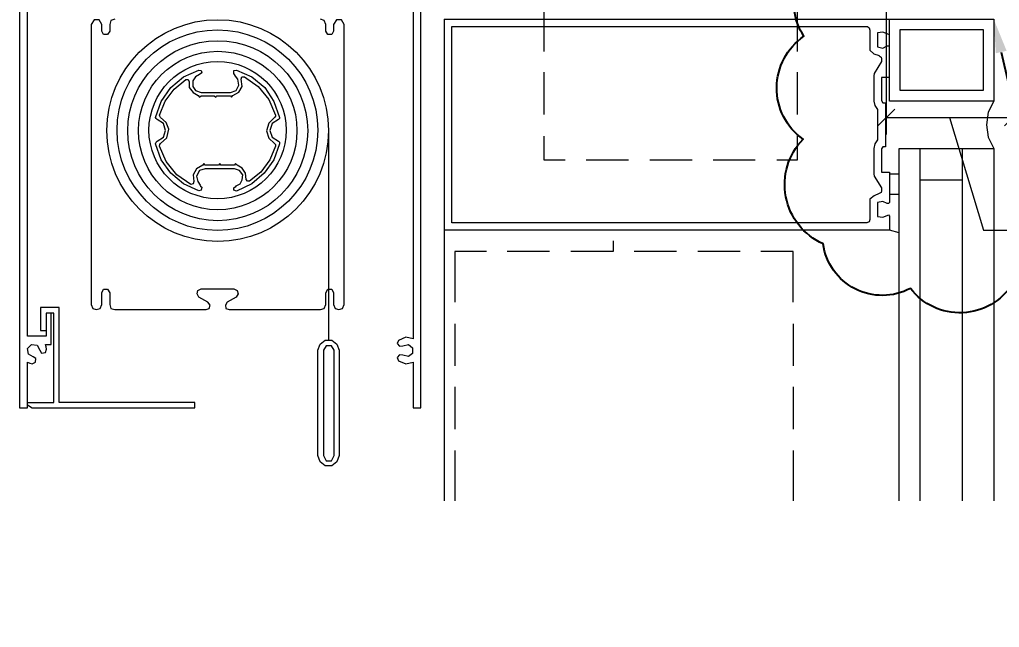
# Model space of a CAD drawing. Header units: inches. Extents: x -257 to 21868, y -296 to 108.
# Drawn here: x 294.09 to 305.77, y 15.06 to 22.31 of the extents above; entities that cross this region are included whole.
import ezdxf
from ezdxf import colors
from ezdxf.entities.mleader import LeaderData, LeaderLine
from ezdxf.math import Vec2, Vec3

# ---------------------------------------------------------------- set-up
doc = ezdxf.new("R2010")
doc.units = ezdxf.units.IN
doc.header["$MEASUREMENT"] = 0
doc.layers.get('Defpoints').update_dxf_attribs({"color": 3})
for name, color, linetype, lineweight in [('NSE-By_Others', 8, 'Continuous', 0), ('NSE-Call-Outs', 171, 'Continuous', 13), ('NSE-Dimensions', 51, 'Continuous', 13)]:
    doc.layers.add(name, color=color, linetype=linetype, lineweight=lineweight)
doc.styles.add('004 - NSSM - Standard', font='arial.ttf', dxfattribs={"height": 0.4})
doc.dimstyles.new('004 - NSSM - Standard', dxfattribs={"dimtxt": 0.4, "dimasz": 0.2, "dimexe": 0.2, "dimexo": 0.2, "dimgap": 0.2, "dimtad": 0, "dimdec": 4, "dimzin": 3, "dimdsep": 46, "dimlunit": 4, "dimtxsty": '004 - NSSM - Standard', "dimblk": 'OBLIQUE', "dimcen": 0.2, "dimclrd": 256, "dimclre": 256, "dimclrt": 256, "dimadec": 0, "dimazin": 0, "dimtfac": 0.7, "dimtdec": 4, "dimtmove": 1, "dimatfit": 2, "dimfxl": 1, "dimtfill": 1, "dimtfillclr": 11, "dimfrac": 1, "dimtolj": 1, "dimtzin": 0, "dimlwd": 0, "dimlwe": 0, "dimarcsym": 0})

# ---------------------------------------------------------------- blocks, each defined once
blk = doc.blocks.new('_Oblique')
at = {"color": 0, "linetype": 'ByBlock', "lineweight": -2}
blk.add_line((-0.5, -0.5), (0.5, 0.5), dxfattribs=at)
blk = doc.blocks.new('*D109')
at = {"layer": 'Defpoints', "color": 0, "transparency": 16777216}
for p in [(304.422, 22.818), (305.932, 22.818), (305.932, 21.143)]:
    blk.add_point(p, dxfattribs=at)
at = {"layer": 'NSE-Dimensions', "lineweight": 0, "transparency": 16777216}
for p, q in [((304.422, 22.618), (304.422, 20.943)), ((305.932, 22.618), (305.932, 20.943)), ((304.422, 21.143), (305.932, 21.143)), ((305.177, 21.143), (305.58, 19.799)), ((305.58, 19.799), (305.98, 19.799))]:
    blk.add_line(p, q, dxfattribs=at)
at = {"layer": 'NSE-Dimensions', "lineweight": 0, "transparency": 16777216, "xscale": 0.2, "yscale": 0.2, "zscale": 0.2, "rotation": 180}
blk.add_blockref('_Oblique', (304.422, 21.143), dxfattribs=at)
at = {"layer": 'NSE-Dimensions', "lineweight": 0, "transparency": 16777216, "xscale": 0.2, "yscale": 0.2, "zscale": 0.2}
blk.add_blockref('_Oblique', (305.932, 21.143), dxfattribs=at)
at = {"layer": 'NSE-Dimensions', "transparency": 16777216, "insert": (306.591, 19.799), "char_height": 0.4, "attachment_point": 5, "style": '004 - NSSM - Standard', "bg_fill": 3, "box_fill_scale": 1.25, "bg_fill_color": 256, "bg_fill_true_color": 13158600, "bg_fill_transparency": 0}
blk.add_mtext('\\A1;1{\\H0.7x;\\S1#2;}"', dxfattribs=at)

msp = doc.modelspace()

# ---------------------------------------------------------------- linework, layer by layer
at = {"layer": 'NSE-By_Others'}
for p, q in [((299.15073, 22.31442), (299.15073, 16.57521)), ((304.57397, 16.57521), (304.57397, 20.77546))]:
    msp.add_line(p, q, dxfattribs=at)
for points in [[(294.0902, 22.72436), (294.0902, 17.68403), (294.18429, 17.68403), (294.18429, 18.22834), (294.21118, 18.21496), (294.23808, 18.20826), (294.27838, 18.22834), (294.28507, 18.26875), (294.25148, 18.28884), (294.1978, 18.32243), (294.18429, 18.38973), (294.23139, 18.43672), (294.29858, 18.43002), (294.33217, 18.36953), (294.35226, 18.33594), (294.39936, 18.34263), (294.41286, 18.38292), (294.40606, 18.40982), (294.39936, 18.43672), (294.46654, 18.43672), (294.46654, 18.81306)], [(298.78108, 22.4152), (298.78108, 18.5039), (298.69369, 18.52411), (298.6063, 18.4837), (298.59291, 18.45011), (298.61981, 18.41652), (298.6601, 18.42333), (298.72729, 18.43672), (298.77427, 18.39643), (298.77427, 18.32924), (298.72729, 18.29565), (298.6601, 18.30904), (298.61981, 18.31574), (298.59291, 18.28214), (298.6063, 18.24185), (298.69369, 18.20826), (298.78108, 18.22834), (298.78108, 17.68403), (298.87517, 17.68403), (298.87517, 22.72436)], [(300.34013, 22.43529), (300.34013, 21.93127)], [(303.36437, 21.93127), (303.36437, 22.43529)], [(294.18429, 17.74453), (294.50014, 17.74453), (294.50014, 18.81306), (294.40606, 18.81306), (294.40606, 18.5375), (294.18429, 18.5375), (294.18429, 22.4152)], [(295.22593, 22.31442), (295.17894, 22.30092), (295.16543, 22.25393), (295.16543, 22.17324), (295.13865, 22.13294), (295.09155, 22.13294), (295.07135, 22.17324), (295.07135, 22.25393), (295.03775, 22.30773), (294.97726, 22.30773), (294.94367, 22.25393), (294.94367, 18.91384), (294.96387, 18.86685), (295.00416, 18.85335), (295.05126, 18.86685), (295.07135, 18.91384), (295.07135, 19.05502), (295.09155, 19.09532), (295.13865, 19.09532), (295.16543, 19.05502), (295.16543, 18.91384), (295.17894, 18.86685), (295.22593, 18.85335), (296.31466, 18.85335), (296.34825, 18.86685), (296.36176, 18.90715), (296.33486, 18.94074), (296.22727, 19.00123), (296.20719, 19.04152), (296.21388, 19.08192), (296.25417, 19.10201), (296.64402, 19.10201), (296.6843, 19.08192), (296.6977, 19.04152), (296.6708, 19.00123), (296.56332, 18.94074), (296.54312, 18.90715), (296.54993, 18.86685), (296.59022, 18.85335), (297.67896, 18.85335)], [(297.67896, 18.85335), (297.71925, 18.86685), (297.73945, 18.91384), (297.73945, 19.05502), (297.76623, 19.09532), (297.81333, 19.09532), (297.83342, 19.05502), (297.83342, 18.91384), (297.85362, 18.86685), (297.89391, 18.85335), (297.94101, 18.86685), (297.96121, 18.91384), (297.96121, 22.25393), (297.92762, 22.30773), (297.86701, 22.30773), (297.83342, 22.25393), (297.83342, 22.17324), (297.81333, 22.13294), (297.76623, 22.13294), (297.73945, 22.17324), (297.73945, 22.25393), (297.71925, 22.30092), (297.67896, 22.31442)], [(299.15073, 22.31442), (305.70311, 22.31442), (305.70311, 21.33997), (305.63582, 21.20548), (305.61573, 21.0576), (305.63582, 20.90984), (305.70311, 20.77546), (305.70311, 16.57521)], [(305.70311, 21.33997), (304.4598, 21.33997), (304.4598, 22.31442)], [(304.27162, 21.64232), (304.27162, 21.33997), (304.28502, 21.28618), (304.31861, 21.23908), (304.31861, 20.87624), (304.28502, 20.82914), (304.27162, 20.77546), (304.27162, 20.473), (304.27832, 20.4461), (304.36571, 20.30503), (304.36571, 20.27144), (304.35902, 20.25124), (304.33882, 20.23773), (304.27832, 20.21095), (304.22453, 20.17055), (304.22453, 19.92869), (304.21784, 19.90179), (304.19094, 19.88829), (299.2447, 19.88829), (299.2447, 22.22703), (304.19764, 22.22703), (304.21784, 22.21352), (304.22453, 22.18674), (304.22453, 21.94478), (304.27162, 21.90448), (304.33882, 21.88428)], [(304.4598, 22.14634), (304.4463, 22.13294), (304.43291, 22.13964), (304.37911, 22.15984), (304.31861, 22.15315), (304.31861, 21.98506), (304.37911, 21.97168), (304.43291, 21.99846), (304.4463, 21.99846), (304.4598, 21.98506)], [(304.33882, 21.87759), (304.35902, 21.86408), (304.36571, 21.844), (304.36571, 21.8104), (304.27832, 21.66921), (304.27162, 21.64232)], [(296.6641, 20.32512), (296.7179, 20.35202), (296.7448, 20.39912), (296.75149, 20.45961), (296.7112, 20.51329), (296.65071, 20.5335), (296.30127, 20.5335), (296.23397, 20.51329), (296.20037, 20.4461), (296.21388, 20.37892), (296.24077, 20.33863), (296.24747, 20.32512), (296.26086, 20.31173), (296.25417, 20.27814), (296.22727, 20.27144), (296.04591, 20.35202), (295.89133, 20.4797), (295.77704, 20.64097), (295.70986, 20.82914), (295.71656, 20.84934), (295.72994, 20.86285), (295.80394, 20.90984), (295.83084, 20.99042), (295.80394, 21.07111), (295.72994, 21.11821), (295.71656, 21.1316), (295.70986, 21.14499), (295.77704, 21.33328), (295.89133, 21.50125), (296.04591, 21.62893), (296.22727, 21.70951), (296.25417, 21.70281), (296.26086, 21.67591), (296.23397, 21.65582), (296.18698, 21.62893), (296.15339, 21.58183), (296.15339, 21.51464), (296.18698, 21.46765), (296.25417, 21.44075), (296.60361, 21.44075), (296.6708, 21.46765), (296.70439, 21.52803), (296.691, 21.60203), (296.6641, 21.63562), (296.65071, 21.65582), (296.64402, 21.66921), (296.64402, 21.70281), (296.67761, 21.70951), (296.85897, 21.62893), (297.01354, 21.50125), (297.12114, 21.33328), (297.18833, 21.14499), (297.18833, 21.1316), (297.17482, 21.11821), (297.10094, 21.07111), (297.07404, 20.99042), (297.10094, 20.90984), (297.17482, 20.86285), (297.18833, 20.84934), (297.18833, 20.82914), (297.12114, 20.64097), (297.00685, 20.4797), (296.85897, 20.35202), (296.67761, 20.26463), (296.64402, 20.27814), (296.64402, 20.30503), (296.6708, 20.32512)], [(300.34013, 21.68272), (300.34013, 21.17858)], [(303.36437, 21.17858), (303.36437, 21.68272)], [(304.4598, 21.62223), (304.36571, 21.62223), (304.36571, 21.34667), (304.37911, 21.31977), (304.4127, 21.31977), (304.4127, 20.79555), (304.37911, 20.79555), (304.36571, 20.76865), (304.36571, 20.4932), (304.4598, 20.4932), (304.4598, 20.13025), (304.4463, 20.11675), (304.43291, 20.11675), (304.37911, 20.14376), (304.31861, 20.13025), (304.31861, 19.96229), (304.37911, 19.95559), (304.43291, 19.97567), (304.4463, 19.98237), (304.4598, 19.96898), (304.4598, 19.80101)], [(297.77304, 20.99042), (297.77304, 18.49721)], [(300.34013, 20.92323), (300.34013, 20.64097), (300.5956, 20.64097)], [(303.1157, 20.64097), (303.36437, 20.64097), (303.36437, 20.92323)], [(304.57397, 20.77546), (305.70311, 20.77546)], [(304.82264, 20.77546), (304.82264, 16.57521)], [(305.32666, 20.77546), (305.32666, 16.57521)], [(300.84426, 20.64097), (301.34829, 20.64097)], [(301.60365, 20.64097), (302.10767, 20.64097)], [(302.35633, 20.64097), (302.86034, 20.64097)], [(304.4598, 20.473), (304.57397, 20.473)], [(304.82264, 20.39912), (305.32666, 20.39912)], [(304.4598, 20.23103), (304.57397, 20.23103)], [(304.57397, 19.7673), (304.4598, 19.80101), (299.15073, 19.80101)], [(301.16681, 19.67333), (301.16681, 19.54554), (300.66279, 19.54554)], [(299.65475, 19.54554), (299.27829, 19.54554), (299.27829, 18.94074)], [(300.40743, 19.54554), (299.90341, 19.54554)], [(301.91949, 19.54554), (301.41548, 19.54554)], [(302.67887, 19.54554), (302.17485, 19.54554)], [(303.31057, 18.94074), (303.31057, 19.54554), (302.92753, 19.54554)], [(294.18429, 17.71763), (294.23808, 17.68403), (296.18029, 17.68403), (296.18029, 17.74453), (294.56063, 17.74453), (294.56063, 18.88025), (294.33886, 18.88025), (294.33886, 18.60469), (294.40606, 18.60469)], [(299.27829, 18.68538), (299.27829, 18.18136)], [(303.31057, 18.68538), (303.31057, 18.18136)], [(299.27829, 17.9327), (299.27829, 17.42867)], [(303.31057, 17.9327), (303.31057, 17.42867)], [(299.27829, 17.17332), (299.27829, 16.57521)], [(303.31057, 17.17332), (303.31057, 16.57521)]]:
    msp.add_lwpolyline(points, dxfattribs=at)
for points in [[(304.58748, 21.46765), (304.58748, 22.19344), (305.57532, 22.19344), (305.57532, 21.46765)], [(295.87113, 21.00392), (295.83754, 21.08461), (295.77035, 21.14499), (295.76354, 21.1585), (295.75684, 21.17189), (295.82415, 21.33997), (295.93162, 21.48105), (296.07269, 21.59533), (296.09959, 21.59533), (296.1131, 21.56843), (296.1131, 21.50125), (296.16008, 21.44075), (296.22057, 21.40716), (296.23397, 21.38696), (296.25417, 21.40047), (296.40875, 21.40047), (296.42895, 21.38696), (296.44234, 21.40047), (296.60361, 21.40047), (296.61712, 21.38696), (296.63051, 21.40716), (296.70439, 21.44745), (296.7448, 21.51464), (296.73129, 21.60203), (296.7381, 21.62893), (296.7717, 21.62893), (296.93297, 21.51464), (297.06065, 21.36006), (297.14122, 21.17189), (297.14122, 21.1585), (297.12784, 21.14499), (297.06065, 21.0778), (297.03375, 20.98372), (297.06065, 20.89644), (297.12784, 20.83584), (297.14122, 20.82244), (297.14122, 20.80224), (297.07404, 20.64097), (296.96656, 20.4932), (296.83219, 20.38561), (296.80529, 20.38561), (296.79178, 20.40582), (296.78508, 20.4797), (296.7448, 20.54019), (296.6843, 20.57378), (296.6641, 20.59398), (296.65071, 20.57378), (296.48933, 20.57378), (296.47593, 20.59398), (296.46254, 20.57378), (296.30127, 20.57378), (296.28776, 20.59398), (296.27437, 20.57378), (296.20037, 20.5335), (296.16008, 20.45961), (296.16678, 20.37892), (296.16008, 20.35202), (296.13318, 20.34532), (295.96522, 20.45961), (295.83754, 20.62088), (295.75684, 20.80224), (295.76354, 20.82244), (295.77035, 20.83584), (295.84423, 20.90314)], [(297.90061, 17.11283), (297.87382, 17.03883), (297.81333, 16.99184), (297.73263, 16.99184), (297.67215, 17.03883), (297.64525, 17.11283), (297.64525, 18.36953), (297.67215, 18.44341), (297.73263, 18.49051), (297.81333, 18.49051), (297.87382, 18.44341), (297.90061, 18.36953)], [(297.84023, 17.11283), (297.84023, 18.36953), (297.80663, 18.42333), (297.74614, 18.42333), (297.71255, 18.36953), (297.71255, 17.11283), (297.74614, 17.05233), (297.80663, 17.05233)]]:
    msp.add_lwpolyline(points, close=True, dxfattribs=at)
for centre, radius in [((296.4514, 20.98829), 1.32164), ((296.44893, 20.9928), 1.19632), ((296.45201, 20.98592), 1.07238), ((296.45174, 20.98805), 0.94485), ((296.45067, 20.99358), 0.81836)]:
    msp.add_circle(centre, radius, dxfattribs=at)

# ---------------------------------------------------------------- next in the draw order: leaders
at = {"layer": 'NSE-Call-Outs'}
ml = msp.add_multileader_mtext('Standard', dxfattribs=at)
ml.set_content('Sealant and Backer Rod Not By Northshore Exteriors, Typical', color=256, style='004 - NSSM - Standard')
ml.set_leader_properties(color=256)
ml.build(insert=Vec2(0, 0))
ml.multileader.update_dxf_attribs({"dogleg_length": 1, "arrow_head_size": 0.4})
ctx = ml.context
ctx.base_point, ctx.char_height, ctx.arrow_head_size, ctx.landing_gap_size, ctx.plane_origin = Vec3(308.12854, 16.07275), 0.4, 0.4, 0.4, Vec3(305.70311, 22.31442)
notes = []
notes.append((ctx, [(0, (1, 1, 0), (307.12854, 16.07275), (1, 0), 1, [(0, [(305.70311, 22.31442)], 0, [])])]))
ctx.mtext.insert, ctx.mtext.width, ctx.mtext.flow_direction = Vec3(308.52854, 16.33155), 8, 5
ctx.mtext.has_bg_fill, ctx.mtext.bg_color, ctx.mtext.bg_scale_factor, ctx.mtext.bg_transparency, ctx.mtext.use_window_bg_color = 1, -1027028792, 1.5, 0, 1
for ctx, leaders in notes:
    for number, flags, end, landing, length, lines in leaders:
        leader = LeaderData()
        leader.index, (leader.has_last_leader_line, leader.has_dogleg_vector, leader.attachment_direction) = number, flags
        leader.last_leader_point, leader.dogleg_vector, leader.dogleg_length = Vec3(end), Vec3(landing), length
        for number, points, colour, breaks in lines:
            line = LeaderLine()
            line.index, line.vertices, line.color, line.breaks = number, Vec3.list(points), colors.encode_raw_color(colour), breaks
            leader.lines.append(line)
        ctx.leaders.append(leader)

# ---------------------------------------------------------------- next in the draw order: dimensions: what is measured, and where the dimension line sits
at = {"layer": 'NSE-Dimensions'}
dim = msp.add_linear_dim(base=(305.93157, 21.14259), p1=(304.42219, 22.81844), p2=(305.93157, 22.81844), dimstyle='004 - NSSM - Standard', dxfattribs=at)
dim.commit()
dim.dimension.update_dxf_attribs({"geometry": '*D109', "text_midpoint": (306.17991, 19.79916)})

# ---------------------------------------------------------------- next in the draw order: linework, layer by layer
msp.add_lwpolyline([(305.92602, 19.15852, -0.52056705), (304.70911, 19.10653, -0.52056705), (304.70911, 19.10653, -0.52056705), (303.66902, 19.63683, -0.52056705), (303.66902, 19.63683, -0.52056705), (303.42981, 20.88463, -0.52056705), (303.42981, 20.88463, -0.52056705), (303.4402, 22.11161, -0.52056705), (303.4402, 22.11161, -0.52056705), (303.86664, 23.20342, -0.52056705), (303.86664, 23.20342, -0.52056705), (304.67791, 24.09767, -0.52056705), (304.67791, 24.09767, -0.52056705), (304.60509, 25.30386, -0.52056705), (304.60509, 25.30386, -0.52056705), (304.70911, 26.49966, -0.52056705), (304.70911, 26.49966, -0.52056705), (305.00034, 27.62267, -0.52056705), (305.00034, 27.62267, -0.52056705), (306.16523, 27.87223, -0.52056705)], format="xyb")

doc.saveas('drawing.dxf')
